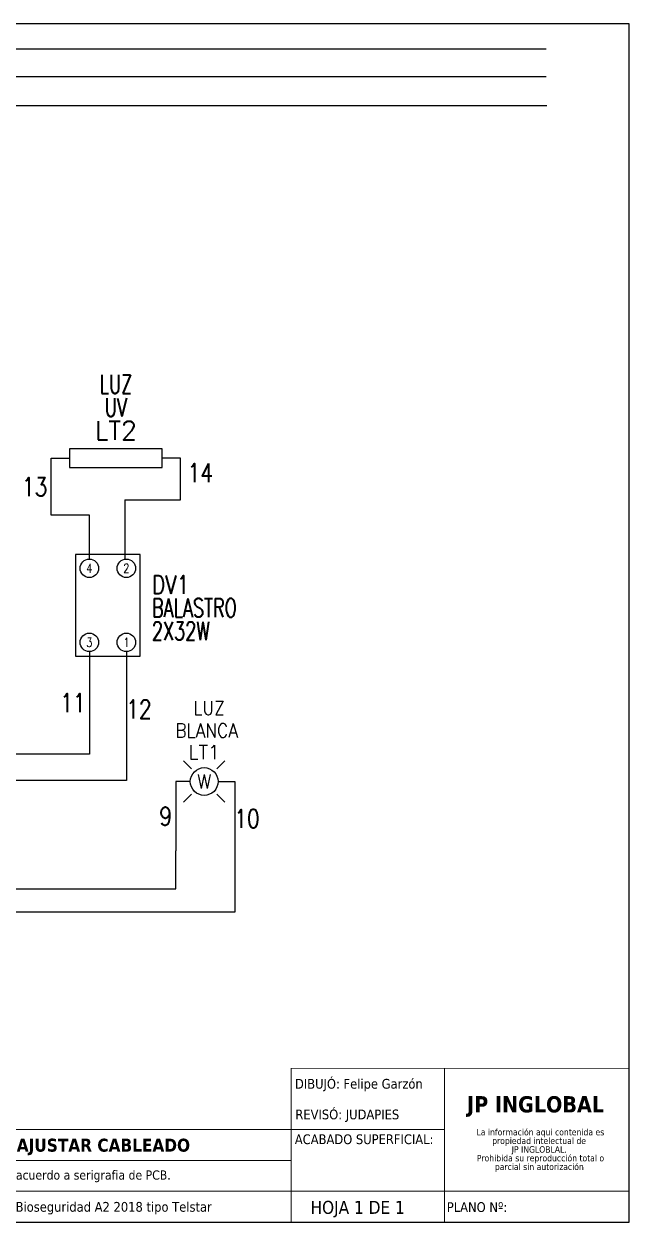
# Model space of a CAD drawing. Header units: inches. Extents: x 0 to 35.7, y 0 to 20.7.
# Drawn here: x 27.56 to 35.73, y 4.55 to 20.74 of the extents above; entities that cross this region are included whole.
import ezdxf
from ezdxf.enums import TextEntityAlignment as Align

# ---------------------------------------------------------------- set-up
doc = ezdxf.new("R2010")
doc.units = ezdxf.units.IN
doc.header["$MEASUREMENT"] = 0
doc.linetypes.add('CENTERX2', pattern=[20.32, 12.7, -2.54, 2.54, -2.54])
for name, color, linetype in [('BLK_12AWG', 7, 'Continuous'), ('CONTORNO', 179, 'Continuous'), ('DESC', 150, 'Continuous'), ('MISC', 7, 'Continuous'), ('SYMS', 7, 'Continuous'), ('TAGS', 150, 'Continuous'), ('TERMS', 123, 'Continuous'), ('WIRENO', 72, 'Continuous')]:
    doc.layers.add(name, color=color, linetype=linetype)
doc.styles.add('SLDTEXTSTYLE0', font='tahoma.ttf')
doc.styles.add('SLDTEXTSTYLE1', font='')
doc.styles.add('WD', font='romans.shx')
doc.styles.get('SLDTEXTSTYLE1').set_extended_font_data('Tahoma', bold=True)

# ---------------------------------------------------------------- blocks, each defined once
blk = doc.blocks.new('SW_NOTE_2')
at = {"layer": 'CONTORNO', "color": 0, "char_height": 1.0583, "attachment_point": 2, "style": 'SLDTEXTSTYLE0'}
for s, insert in [('La información aqui contenida es ', (10.29, 1.34)), ('propiedad intelectual de', (10.08, -0.07)), ('JP INGLOBLAL.', (10.1, -1.48)), ('Prohibida su reproducción total o ', (10.3, -2.89)), ('parcial sin autorización', (10.12, -4.3))]:
    blk.add_mtext(s, dxfattribs=dict(at, insert=insert))
blk = doc.blocks.new('VDV1TFL')
for p, q in [((-0.3438, 0.3438), (-0.3438, -0.3438)), ((0.0938, 0.3438), (-0.3438, 0.3438)), ((0.0938, -0.3438), (0.0938, 0.3438)), ((-0.3438, -0.3438), (0.0938, -0.3438))]:
    blk.add_line(p, q)
for centre in [(-0.25, 0.25), (0, 0.25), (-0.25, -0.25), (0, -0.25)]:
    blk.add_circle(centre, 0.0625)
at = {"style": 'WD', "width": 0.7}
for tag, p in [('INST', (-0.1195, 0.5446)), ('LOC', (-0.1195, 0.375)), ('RATING2', (-0.125, -0.1562))]:
    blk.add_attdef(tag, text='', height=0.125, dxfattribs=at).set_placement(p, align=Align.CENTER)
at = {"style": 'WD', "flags": 1}
for tag, p in [('X2TERM04', (-0.25, 0.3125)), ('X2TERM02', (0, 0.3125)), ('X4TERM04', (-0.3125, 0.25)), ('X1TERM02', (0.0625, 0.25)), ('X4TERM03', (-0.3125, -0.25)), ('X1TERM01', (0.0625, -0.25)), ('X8TERM03', (-0.25, -0.3125)), ('X8TERM01', (0, -0.3125))]:
    blk.add_attdef(tag, p, '', height=0.0125, dxfattribs=at)
at = {"linetype": 'Continuous', "style": 'WD', "width": 0.8, "flags": 8}
for tag, p in [('TERM04', (-0.25, 0.25)), ('TERM02', (0, 0.25)), ('TERM03', (-0.25, -0.25)), ('TERM01', (0, -0.25))]:
    blk.add_attdef(tag, text='', height=0.0625, dxfattribs=at).set_placement(p, align=Align.MIDDLE)
at = {"style": 'WD'}
for tag, p, width in [('TAG1', (0.1719, 0.0774), 0.8), ('DESC1', (0.1719, -0.0789), 0.7), ('DESC2', (0.1719, -0.2351), 0.7), ('XREF', (0.1719, -0.3914), 0.7)]:
    blk.add_attdef(tag, p, '', height=0.125, dxfattribs=dict(at, width=width))
at = {"style": 'WD', "width": 0.7}
blk.add_attdef('RATING1', text='', height=0.125, dxfattribs=at).set_placement((-0.125, 0.0625), align=Align.MIDDLE)
at = {"style": 'WD', "flags": 9}
blk.add_attdef('FAMILY', text='', height=0.01, dxfattribs=at).set_placement((-0.1303, -0.0802), align=Align.CENTER)
at = {"linetype": 'Continuous', "style": 'WD', "flags": 9}
blk.add_attdef('ASSYCODE', text='', height=0.01, dxfattribs=at).set_placement((-0.125, -0.125), align=Align.CENTER)
at = {"linetype": 'Continuous', "style": 'WD', "flags": 1}
for tag, p in [('MFG', (-0.125, -0.1096)), ('CAT', (-0.125, -0.0907))]:
    blk.add_attdef(tag, text='', height=0.01, dxfattribs=at).set_placement(p, align=Align.MIDDLE)
blk = doc.blocks.new('HLT1ENC')
for p, q in [((-0.3125, 0.0625), (-0.3125, -0.0625)), ((0.3125, 0.0625), (-0.3125, 0.0625)), ((0.3125, -0.0625), (0.3125, 0.0625)), ((-0.3125, -0.0625), (0.3125, -0.0625))]:
    blk.add_line(p, q)
at = {"style": 'WD', "width": 0.7}
for tag, p in [('INST', (0, 0.7633)), ('LOC', (0, 0.5937)), ('DESC1', (0, 0.4375)), ('DESC2', (0, 0.2812))]:
    blk.add_attdef(tag, text='', height=0.125, dxfattribs=at).set_placement(p, align=Align.CENTER)
at = {"style": 'WD'}
blk.add_attdef('TAG1', text='', height=0.125, dxfattribs=at).set_placement((0, 0.125), align=Align.CENTER)
for tag, p, height, flags in [('FAMILY', (0.3297, 0.1523), 0.01, 9), ('X4TERM01', (-0.3125, 0), 0.0125, 1), ('X1TERM02', (0.3125, 0), 0.0125, 1)]:
    blk.add_attdef(tag, p, '', height=height, dxfattribs=dict(at, flags=flags))
at = {"linetype": 'Continuous', "style": 'WD', "flags": 9}
for tag, p in [('ASSYCODE', (0.355, 0.0714)), ('MFG', (0.3528, 0.0887)), ('CAT', (0.3547, 0.1082))]:
    blk.add_attdef(tag, text='', height=0.01, dxfattribs=at).set_placement(p, align=Align.CENTER)
at = {"linetype": 'Continuous', "style": 'WD', "flags": 8}
blk.add_attdef('TERM01', text='', height=0.125, dxfattribs=at).set_placement((-0.4062, -0.0314), align=Align.TOP_RIGHT)
blk.add_attdef('TERM02', text='', height=0.125, dxfattribs=at).set_placement((0.4062, -0.0314), align=Align.TOP_LEFT)
blk = doc.blocks.new('HLT1W')
for p, q in [((-0.115, 0.115), (-0.186, 0.186)), ((0.115, 0.115), (0.186, 0.186)), ((-0.115, -0.115), (-0.186, -0.186)), ((0.115, -0.115), (0.186, -0.186))]:
    blk.add_line(p, q)
blk.add_circle((0, 0), 0.125)
at = {"style": 'WD', "width": 0.7}
for tag, p in [('INST', (0.006, 0.528)), ('LOC', (0.006, 0.359))]:
    blk.add_attdef(tag, text='', height=0.125, dxfattribs=at).set_placement(p, align=Align.CENTER)
at = {"style": 'WD'}
blk.add_attdef('TAG1', text='', height=0.125, dxfattribs=at).set_placement((0, 0.202), align=Align.CENTER)
at = {"style": 'WD', "flags": 9}
blk.add_attdef('FAMILY', text='', height=0.01, dxfattribs=at).set_placement((-0.005, 0.161), align=Align.CENTER)
at = {"linetype": 'Continuous', "style": 'WD', "flags": 1}
for tag, p in [('MFG', (0, 0.121)), ('CAT', (0, 0.14))]:
    blk.add_attdef(tag, text='', height=0.01, dxfattribs=at).set_placement(p, align=Align.MIDDLE)
at = {"style": 'WD'}
for tag, p, width in [('DESC1', (1.125, 0), 0.9), ('WDTAGALT', (1.125, -0.312), 0.7)]:
    blk.add_attdef(tag, p, '', height=0.125, dxfattribs=dict(at, width=width))
blk.add_attdef('COLOR', text='', height=0.125, dxfattribs=at).set_placement((0, 0), align=Align.MIDDLE)
at = {"style": 'WD', "flags": 1}
for tag, p in [('X4TERM01', (-0.125, 0)), ('X1TERM02', (0.125, 0))]:
    blk.add_attdef(tag, p, '', height=0.0125, dxfattribs=at)
at = {"linetype": 'Continuous', "style": 'WD', "flags": 9}
blk.add_attdef('ASSYCODE', text='', height=0.01, dxfattribs=at).set_placement((-0.001, 0.096), align=Align.CENTER)
at = {"linetype": 'Continuous', "style": 'WD', "flags": 8}
blk.add_attdef('TERM01', text='', height=0.125, dxfattribs=at).set_placement((-0.175, -0.031), align=Align.TOP_RIGHT)
blk.add_attdef('TERM02', text='', height=0.125, dxfattribs=at).set_placement((0.175, -0.031), align=Align.TOP_LEFT)
at = {"style": 'WD', "width": 0.9}
blk.add_attdef('DESC2', text='', height=0.125, dxfattribs=at).set_placement((1.125, -0.031), align=Align.TOP_LEFT)
blk = doc.blocks.new('WD_WNV')
at = {"linetype": 'Continuous', "style": 'WD', "width": 0.8}
blk.add_attdef('WIRENO', text='', height=0.125, dxfattribs=at).set_placement((-0.05, 0), align=Align.MIDDLE_RIGHT)
at = {"style": 'WD', "flags": 1}
for tag, p in [('W01USER', (-0.062, 0.094)), ('W02USER', (-0.062, 0.086)), ('W03USER', (-0.062, 0.078)), ('W04USER', (-0.062, 0.07)), ('W05USER', (-0.062, 0.062)), ('W06USER', (-0.062, 0.055)), ('W07USER', (-0.062, 0.047)), ('W08USER', (-0.062, 0.039)), ('W09USER', (-0.062, 0.031)), ('W10USER', (-0.062, 0.023))]:
    blk.add_attdef(tag, text='', height=0.005, dxfattribs=at).set_placement(p, align=Align.CENTER)
blk = doc.blocks.new('WD_WNH')
at = {"linetype": 'Continuous', "style": 'WD', "width": 0.8}
blk.add_attdef('WIRENO', text='', height=0.125, dxfattribs=at).set_placement((0, 0.062), align=Align.CENTER)
at = {"style": 'WD', "flags": 1}
for tag, p in [('W01USER', (0, 0.078)), ('W02USER', (0, 0.07)), ('W03USER', (0, 0.062)), ('W04USER', (0, 0.055)), ('W05USER', (0, 0.047)), ('W06USER', (0, 0.039)), ('W07USER', (0, 0.031)), ('W08USER', (0, 0.023)), ('W09USER', (0, 0.016)), ('W10USER', (0, 0.008))]:
    blk.add_attdef(tag, text='', height=0.005, dxfattribs=at).set_placement(p, align=Align.CENTER)

msp = doc.modelspace()

# ---------------------------------------------------------------- linework, layer by layer
at = {"color": 7, "linetype": 'Continuous'}
for p, q in [((35.728, 20.744), (14.978, 20.744)), ((35.728, 4.559), (35.728, 20.744)), ((14.978, 4.559), (35.728, 4.559))]:
    msp.add_line(p, q, dxfattribs=at)
at = {"color": 7, "linetype": 'CENTERX2', "lineweight": 0}
for p in [(35.728, 7.976), (24.935, 4.559)]:
    msp.add_line(p, (35.728, 4.559), dxfattribs=at)
at = {"color": 7, "linetype": 'Continuous', "lineweight": 0}
for p, q in [((35.728, 6.639), (31.159, 6.634)), ((31.163, 6.639), (31.163, 4.548)), ((33.238, 6.639), (33.238, 4.55)), ((33.238, 5.809), (24.938, 5.809)), ((31.163, 5.394), (24.938, 5.394)), ((35.728, 4.979), (24.938, 4.979))]:
    msp.add_line(p, q, dxfattribs=at)
at = {"layer": 'BLK_12AWG'}
for p, q in [((20.581, 20.407), (34.611, 20.407)), ((20.566, 20.033), (34.611, 20.033)), ((20.615, 19.644), (34.619, 19.644)), ((27.922, 14.107), (27.922, 14.878)), ((27.922, 14.878), (28.172, 14.878)), ((29.672, 14.878), (29.422, 14.878)), ((29.672, 14.314), (29.672, 14.878)), ((28.916, 14.314), (28.916, 13.516)), ((28.916, 14.314), (29.672, 14.314)), ((28.439, 14.107), (27.922, 14.107)), ((28.439, 13.516), (28.439, 14.107)), ((28.439, 12.266), (28.439, 10.882)), ((28.939, 12.266), (28.939, 10.525)), ((28.439, 10.882), (27.192, 10.882)), ((28.939, 10.525), (27.132, 10.525)), ((29.802, 10.511), (29.605, 10.511)), ((29.605, 10.511), (29.605, 9.574)), ((30.177, 10.511), (30.403, 10.511)), ((30.403, 10.511), (30.403, 9.583)), ((29.605, 9.061), (29.605, 9.574)), ((30.403, 9.583), (30.403, 8.747)), ((27.165, 9.061), (29.605, 9.061)), ((30.403, 8.747), (27.104, 8.747))]:
    msp.add_line(p, q, dxfattribs=at)

# ---------------------------------------------------------------- block references
at = {"layer": 'CONTORNO', "color": 7, "xscale": 0.083, "yscale": 0.083, "zscale": 0.083}
msp.add_blockref('SW_NOTE_2', (33.677, 5.708), dxfattribs=at)
at = {"layer": 'SYMS'}
ref = msp.add_blockref('HLT1ENC', (28.797, 14.878), dxfattribs=dict(at, xscale=2, yscale=2, zscale=2))
ref.add_attrib('DESC2', 'UV', dxfattribs={"layer": 'DESC', "color": 250, "height": 0.25, "style": 'WD', "width": 0.7}).set_placement((28.797, 15.441), align=Align.CENTER)
ref.add_attrib('DESC1', 'LUZ', dxfattribs={"layer": 'DESC', "color": 250, "height": 0.25, "style": 'WD', "width": 0.7}).set_placement((28.797, 15.753), align=Align.CENTER)
ref.add_attrib('TAG1', 'LT2', dxfattribs={"layer": 'TAGS', "color": 250, "height": 0.25, "style": 'WD'}).set_placement((28.797, 15.128), align=Align.CENTER)
ref = msp.add_blockref('VDV1TFL', (28.939, 12.891), dxfattribs=dict(at, xscale=2, yscale=2, zscale=2))
ref.add_attrib('TERM03', '3', dxfattribs={"layer": 'TERMS', "color": 250, "linetype": 'Continuous', "height": 0.125, "style": 'WD', "width": 0.8, "flags": 8}).set_placement((28.439, 12.391), align=Align.MIDDLE)
ref.add_attrib('DESC1', 'BALASTRO', (29.283, 12.733), dxfattribs={"layer": 'DESC', "color": 250, "height": 0.25, "style": 'WD', "width": 0.7})
ref.add_attrib('DESC2', '2X32W', (29.283, 12.42), dxfattribs={"layer": 'DESC', "color": 250, "height": 0.25, "style": 'WD', "width": 0.7})
ref.add_attrib('TERM04', '4', dxfattribs={"layer": 'TERMS', "color": 250, "linetype": 'Continuous', "height": 0.125, "style": 'WD', "width": 0.8, "flags": 8}).set_placement((28.439, 13.391), align=Align.MIDDLE)
ref.add_attrib('TERM02', '2', dxfattribs={"layer": 'TERMS', "color": 250, "linetype": 'Continuous', "height": 0.125, "style": 'WD', "width": 0.8, "flags": 8}).set_placement((28.939, 13.391), align=Align.MIDDLE)
ref.add_attrib('TERM01', '1', dxfattribs={"layer": 'TERMS', "color": 250, "linetype": 'Continuous', "height": 0.125, "style": 'WD', "width": 0.8, "flags": 8}).set_placement((28.939, 12.391), align=Align.MIDDLE)
ref.add_attrib('TAG1', 'DV1', (29.283, 13.045), dxfattribs={"layer": 'TAGS', "color": 250, "height": 0.25, "style": 'WD', "width": 0.8})
ref = msp.add_blockref('HLT1W', (29.99, 10.511), dxfattribs=dict(at, xscale=1.5, yscale=1.5, zscale=1.5))
ref.add_attrib('DESC2', 'BLANCA', dxfattribs={"layer": 'DESC', "color": 250, "height": 0.1875, "style": 'WD', "width": 0.9}).set_placement((29.599, 11.295), align=Align.TOP_LEFT)
ref.add_attrib('DESC1', 'LUZ', (29.842, 11.411), dxfattribs={"layer": 'DESC', "color": 250, "height": 0.1875, "style": 'WD', "width": 0.9})
ref.add_attrib('TAG1', 'LT1', dxfattribs={"layer": 'TAGS', "color": 250, "height": 0.1875, "style": 'WD'}).set_placement((29.99, 10.814), align=Align.CENTER)
ref.add_attrib('COLOR', 'W', dxfattribs={"layer": 'MISC', "height": 0.188, "style": 'WD'}).set_placement((29.99, 10.511), align=Align.MIDDLE)
at = {"layer": 'WIRENO', "color": 250, "linetype": 'ByBlock'}
ref = msp.add_blockref('WD_WNH', (29.938, 14.878), dxfattribs=at)
ref.add_attrib('WIRENO', '14', dxfattribs={"color": 0, "linetype": 'Continuous', "height": 0.25, "style": 'WD', "width": 0.8}).set_placement((29.938, 14.555), align=Align.CENTER)
ref = msp.add_blockref('WD_WNV', (27.922, 14.492), dxfattribs=at)
ref.add_attrib('WIRENO', '13', dxfattribs={"color": 0, "linetype": 'Continuous', "height": 0.25, "style": 'WD', "width": 0.8}).set_placement((27.872, 14.492), align=Align.MIDDLE_RIGHT)
ref = msp.add_blockref('WD_WNV', (28.439, 11.574), dxfattribs=at)
ref.add_attrib('WIRENO', '11', dxfattribs={"color": 0, "linetype": 'Continuous', "height": 0.25, "style": 'WD', "width": 0.8}).set_placement((28.389, 11.574), align=Align.MIDDLE_RIGHT)
ref = msp.add_blockref('WD_WNV', (29.33, 11.488), dxfattribs=at)
ref.add_attrib('WIRENO', '12', dxfattribs={"color": 0, "linetype": 'Continuous', "height": 0.25, "style": 'WD', "width": 0.8}).set_placement((29.28, 11.488), align=Align.MIDDLE_RIGHT)
ref = msp.add_blockref('WD_WNV', (29.605, 10.042), dxfattribs=at)
ref.add_attrib('WIRENO', '9', dxfattribs={"color": 0, "linetype": 'Continuous', "height": 0.25, "style": 'WD', "width": 0.8}).set_placement((29.555, 10.042), align=Align.MIDDLE_RIGHT)
ref = msp.add_blockref('WD_WNH', (30.29, 10.511), dxfattribs=at)
ref.add_attrib('WIRENO', '10', dxfattribs={"color": 0, "linetype": 'Continuous', "height": 0.25, "style": 'WD', "width": 0.8}).set_placement((30.568, 9.885), align=Align.CENTER)

# ---------------------------------------------------------------- texts
at = {"color": 7, "linetype": 'Continuous', "lineweight": 0, "attachment_point": 1, "style": 'SLDTEXTSTYLE0'}
for s, insert, char_height in [('REVISÓ: JUDAPIES', (31.221, 6.08), 0.13176), ('\\pi-0.3735,l0.498,t0.498;NOTA:^IColocar Fusibles de acuerdo a serigrafia de PCB. ', (24.977, 5.258), 0.1245), ('\\pi-0.39529,l0.52705,t1.0541;NOMBRE:^IDiagrama Cabina Bioseguridad A2 2018 tipo Telstar', (24.988, 4.832), 0.13176), ('HOJA 1 DE 1', (31.426, 4.847), 0.17568), ('PLANO Nº:', (33.267, 4.829), 0.1318)]:
    msp.add_mtext(s, dxfattribs=dict(at, insert=insert, char_height=char_height))
at = {"layer": 'CONTORNO', "color": 7}
for s, insert, char_height, attachment_point, style in [('DIBUJÓ: Felipe Garzón', (31.216, 6.494), 0.13176, 1, 'SLDTEXTSTYLE0'), ('ORDENAR Y AJUSTAR CABLEADO', (27.91, 5.687), 0.17568, 2, 'SLDTEXTSTYLE1'), ('ACABADO SUPERFICIAL:', (31.214, 5.745), 0.13176, 1, 'SLDTEXTSTYLE0')]:
    msp.add_mtext(s, dxfattribs=dict(at, insert=insert, char_height=char_height, attachment_point=attachment_point, style=style))
at = {"layer": 'CONTORNO', "insert": (33.54, 6.261), "char_height": 0.2196, "attachment_point": 1, "style": 'SLDTEXTSTYLE1'}
msp.add_mtext('JP INGLOBAL', dxfattribs=at)

doc.saveas('drawing.dxf')
